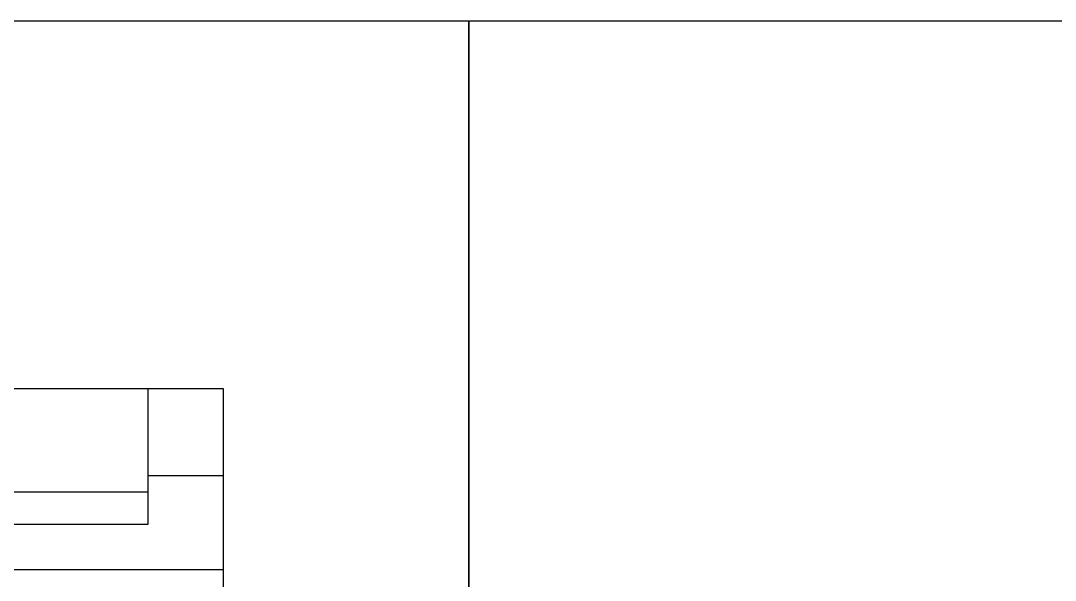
# Model space of a CAD drawing. Header units: millimetres. Extents: x 2517 to 4319, y 573 to 1664.
# Drawn here: x 2962.3 to 3090.4, y 1594.8 to 1664 of the extents above; entities that cross this region are included whole.
import ezdxf
from ezdxf.enums import TextEntityAlignment as Align

# ---------------------------------------------------------------- set-up
doc = ezdxf.new("R2010")
doc.units = ezdxf.units.MM
doc.set_wipeout_variables(frame=1)
doc.layers.add('devices', color=7, linetype='Continuous')
doc.layers.add('Enclosure', color=7, linetype='Continuous')
doc.styles.get("Standard").update_dxf_attribs({"font": 'arial.ttf'})

# ---------------------------------------------------------------- blocks, each defined once
blk = doc.blocks.new('ZIO-MB24_ENVOLVENTE')
at = {"layer": 'Enclosure'}
for p, q in [((0, 45), (211.6, 45)), ((202.28, 45), (202.28, 28.17)), ((202.28, 34.23), (211.6, 34.23)), ((9.5, 32.24), (202.28, 32.24)), ((202.28, 28.17), (9.5, 28.17)), ((211.6, 22.57), (0, 22.57))]:
    blk.add_line(p, q, dxfattribs=at)
blk.add_lwpolyline([(211.6, 45), (211.6, -45)], dxfattribs=at)
blk = doc.blocks.new('ZIO-MB24_ATT_DEF')
blk.add_wipeout([(0, 45), (211.6, 45), (211.6, -45), (0, -45)])
at = {"layer": 'Enclosure'}
blk.add_blockref('ZIO-MB24_ENVOLVENTE', (0, 0), dxfattribs=at)
at = {"color": 3, "flags": 2}
blk.add_attdef('REFERENCE', text='', height=2.5, dxfattribs=at).set_placement((35.32, 28.94), align=Align.CENTER)
at = {"color": 3}
blk.add_attdef('PHYSICAL_ADD.', text='', height=2.5, dxfattribs=at).set_placement((160.05, 28.96), align=Align.CENTER)

msp = doc.modelspace()

# ---------------------------------------------------------------- linework, layer by layer
msp.add_lwpolyline([(3017.78, 1663.97), (3283.76, 1663.97), (3283.76, 1508.17), (3017.78, 1508.17)], close=True)

# ---------------------------------------------------------------- block references
at = {"layer": 'devices'}
msp.add_blockref('ZIO-MB24_ATT_DEF', (2775.78, 1573.49), dxfattribs=at)

# ---------------------------------------------------------------- next in the draw order: linework, layer by layer
msp.add_lwpolyline([(2751.79, 1663.97), (3017.78, 1663.97), (3017.78, 1508.17), (2751.79, 1508.17)], close=True)

doc.saveas('drawing.dxf')
